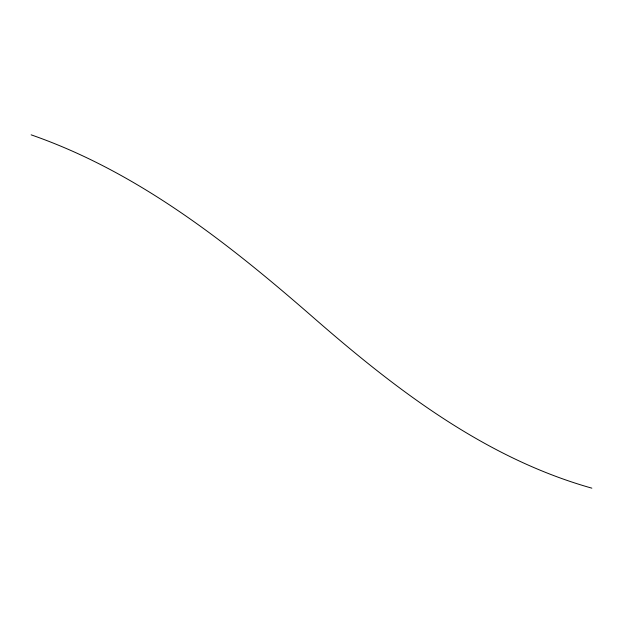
<?xml version="1.0" encoding="UTF-8"?>
<svg xmlns="http://www.w3.org/2000/svg" width="623" height="623" viewBox="0 0 623 623"><rect width="100%" height="100%" fill="white"/><g stroke="black" fill="none" stroke-linecap="round" stroke-linejoin="round"><path stroke-width="0.93" d="M591.85 488.159C485.403 458.216 396.15 389.749 314.109 318.182C229.264 244.123 138.851 172.283 31.15 134.841"/></g></svg>
